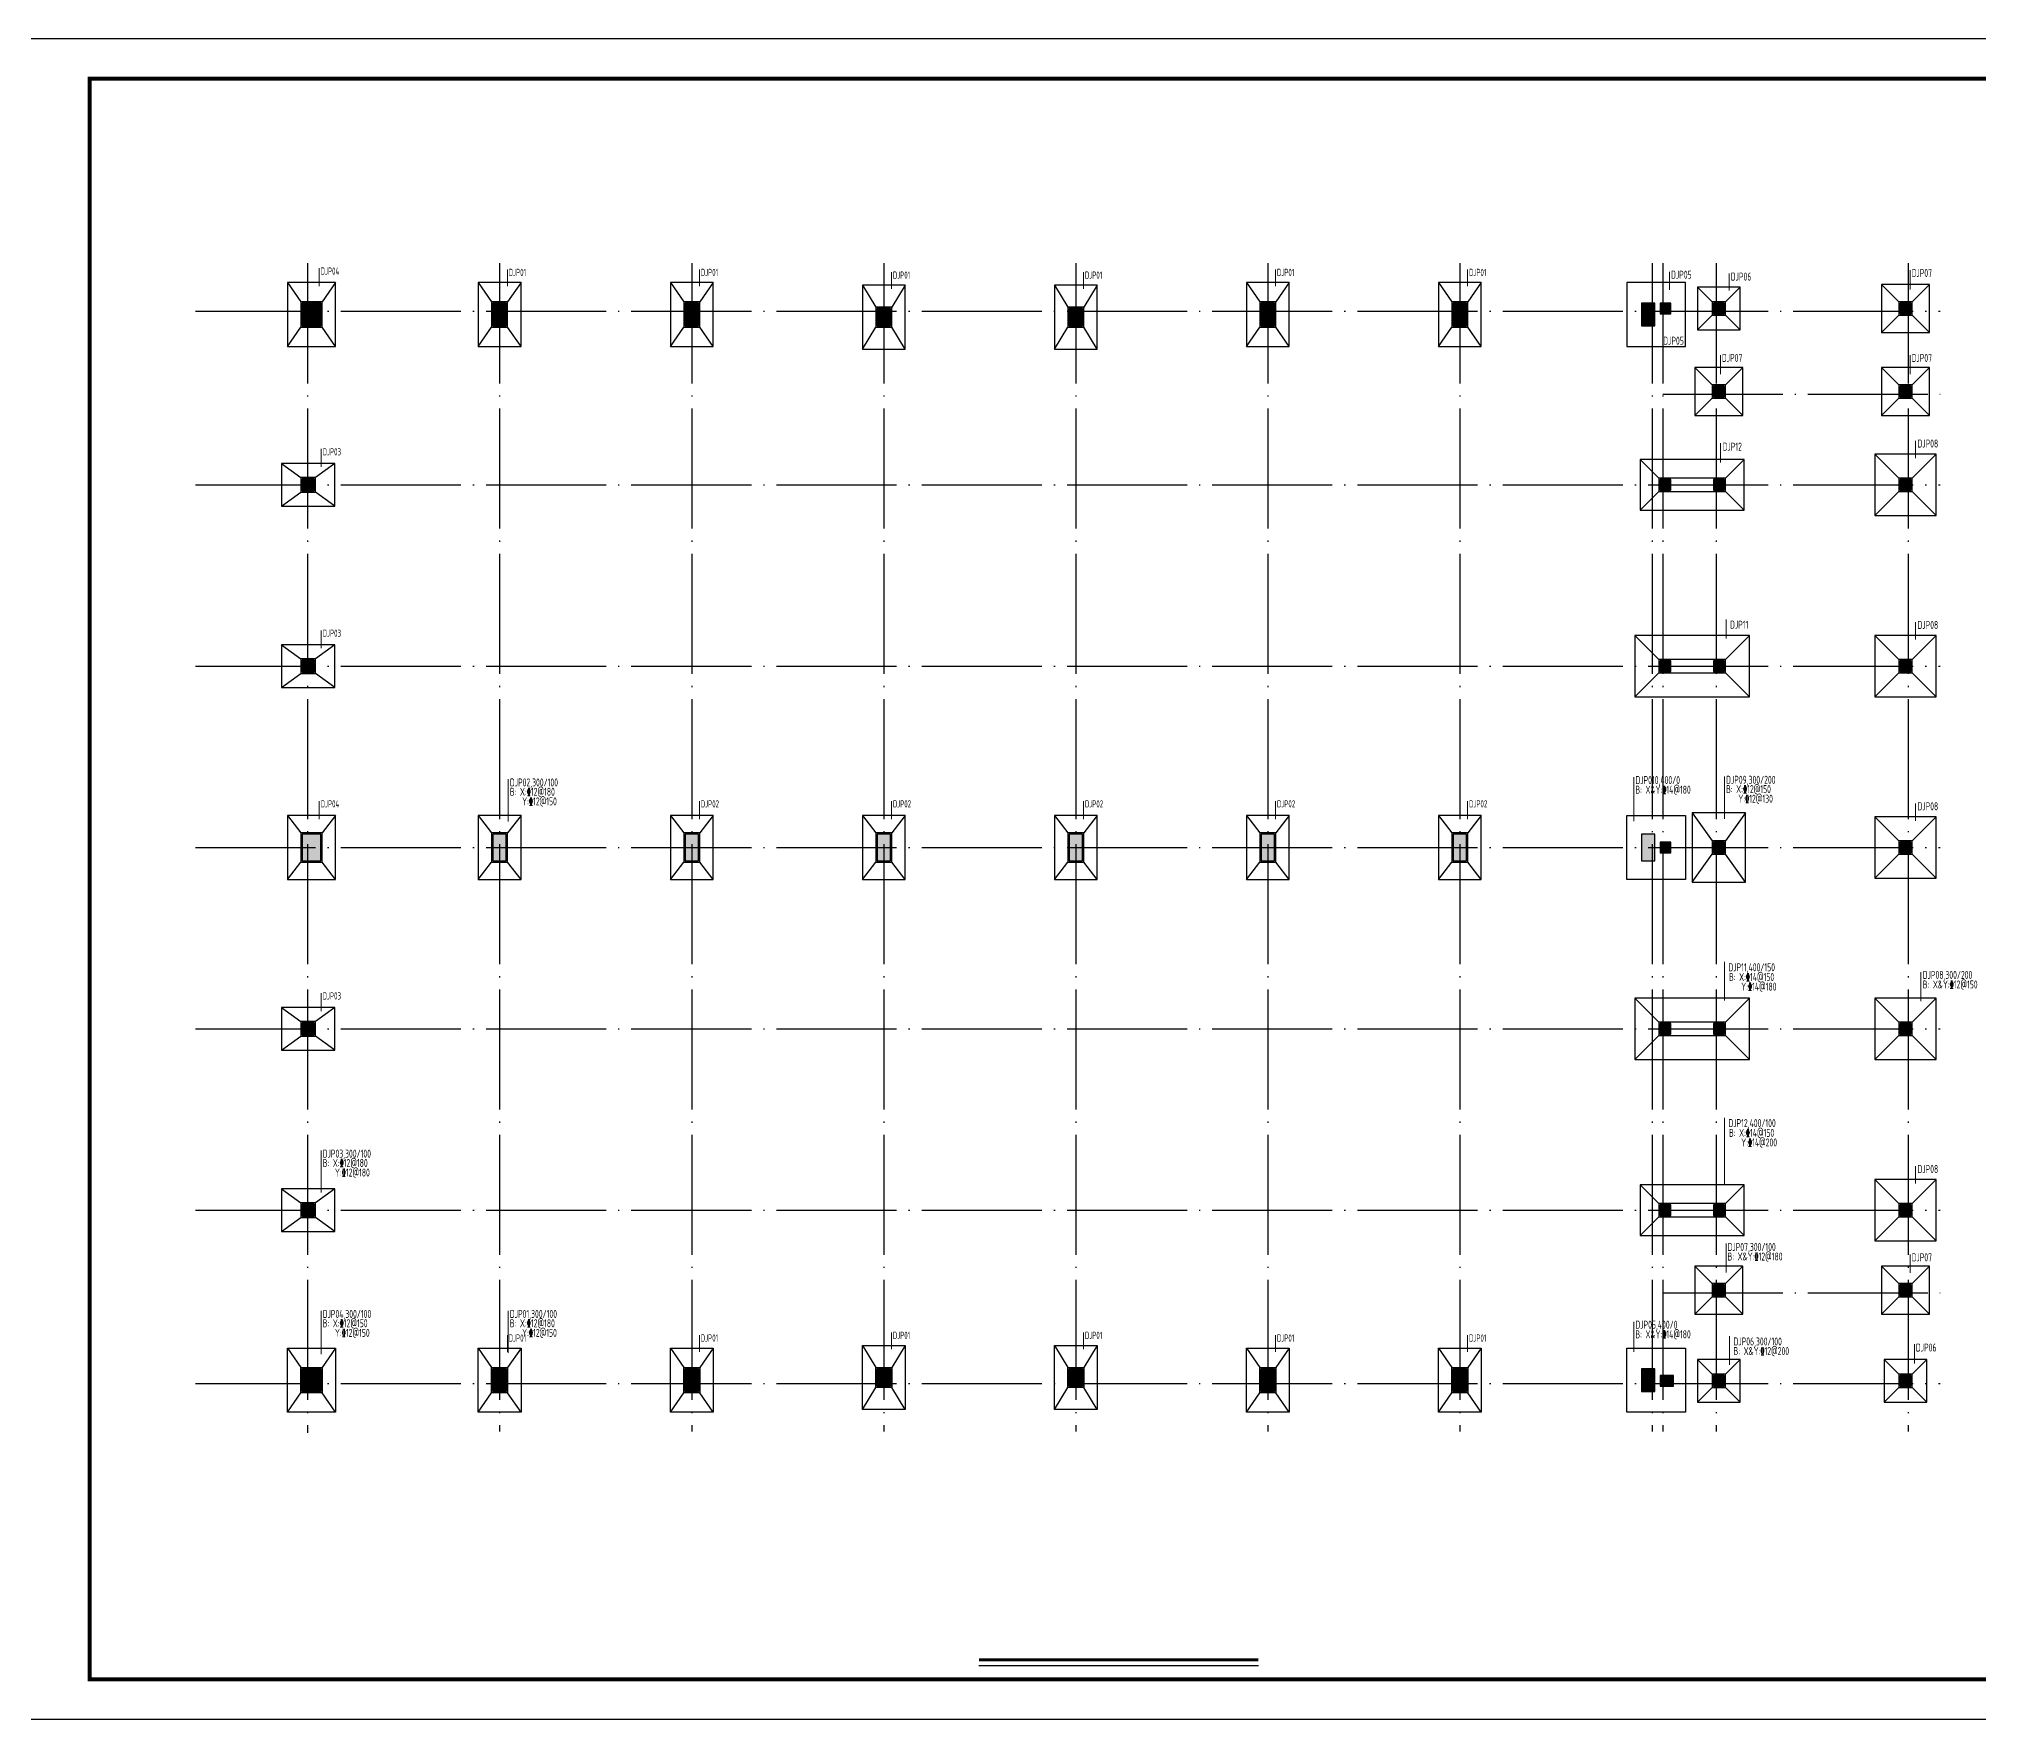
# Model space of a CAD drawing. Extents: x 2025205 to 2402328, y -557483 to 329036.
# Drawn here: x 2179515 to 2252220, y 57654 to 120654 of the extents above; entities that cross this region are included whole.
import ezdxf

# ---------------------------------------------------------------- set-up
doc = ezdxf.new("R2010")
doc.units = 0
doc.header["$LTSCALE"] = 1500
doc.header["$MEASUREMENT"] = 0
doc.linetypes.add('DOTE', pattern=[2.42, 2, -0.2, 0.02, -0.2])
for name, color, linetype in [('1505', 2, 'Continuous'), ('708', 2, 'Continuous'), ('709', 7, 'Continuous'), ('DIM_SYMB', 3, 'Continuous'), ('DOTE', 252, 'DOTE'), ('PUB_TITLE', 4, 'Continuous'), ('柱', 2, 'Continuous'), ('柱涂实', 54, 'Continuous')]:
    doc.layers.add(name, color=color, linetype=linetype)
doc.layers.add('1526', color=7, linetype='Continuous', lineweight=18)
doc.layers.add('查找字符', color=1, linetype='ByLayer', lineweight=18)
doc.styles.add('FromPkpm', font='Pkpmeng', dxfattribs={"width": 0.7, "bigfont": 'hztxt'})

# ---------------------------------------------------------------- blocks, each defined once
blk = doc.blocks.new('23131')
at = {"layer": '柱'}
for p, q in [((1903070, -69601), (1902620, -69601)), ((1902620, -69601), (1902620, -70051)), ((1903070, -69601), (1902620, -69601)), ((1902620, -69601), (1902620, -70051)), ((1903070, -70051), (1903070, -69601)), ((1903070, -70051), (1903070, -69601)), ((1902620, -70051), (1903070, -70051)), ((1902620, -70051), (1903070, -70051)), ((1903070, -76401), (1902620, -76401)), ((1902620, -76401), (1902620, -76851)), ((1903070, -76401), (1902620, -76401)), ((1902620, -76401), (1902620, -76851)), ((1902620, -76851), (1903070, -76851)), ((1902620, -76851), (1903070, -76851)), ((1903070, -76851), (1903070, -76401)), ((1903070, -76851), (1903070, -76401)), ((1903070, -90001), (1902620, -90001)), ((1902620, -90001), (1902620, -90451)), ((1903070, -90001), (1902620, -90001)), ((1902620, -90001), (1902620, -90451)), ((1903070, -90451), (1903070, -90001)), ((1903070, -90451), (1903070, -90001)), ((1902620, -90451), (1903070, -90451)), ((1902620, -90451), (1903070, -90451)), ((1903070, -96801), (1902620, -96801)), ((1902620, -96801), (1902620, -97251)), ((1903070, -96801), (1902620, -96801)), ((1902620, -96801), (1902620, -97251)), ((1902620, -97251), (1903070, -97251)), ((1902620, -97251), (1903070, -97251)), ((1903070, -97251), (1903070, -96801)), ((1903070, -97251), (1903070, -96801))]:
    blk.add_line(p, q, dxfattribs=at)
for points in [[(1903320, -63876), (1903320, -63026), (1902620, -63026), (1902620, -63876)], [(1910270, -63876), (1910270, -63026), (1909770, -63026), (1909770, -63876)], [(1917470, -63876), (1917470, -63026), (1916970, -63026), (1916970, -63876)], [(1924670, -63876), (1924670, -63226), (1924170, -63226), (1924170, -63876)], [(1931870, -63876), (1931870, -63226), (1931370, -63226), (1931370, -63876)], [(1939070, -63876), (1939070, -63026), (1938570, -63026), (1938570, -63876)], [(1946270, -63876), (1946270, -63026), (1945770, -63026), (1945770, -63876)], [(1953320, -63876), (1953320, -63026), (1952820, -63026), (1952820, -63876)], [(1903320, -83926), (1903320, -82926), (1902620, -82926), (1902620, -83926)], [(1910270, -83926), (1910270, -82926), (1909770, -82926), (1909770, -83926)], [(1917470, -83926), (1917470, -82926), (1916970, -82926), (1916970, -83926)], [(1924670, -83926), (1924670, -82926), (1924170, -82926), (1924170, -83926)], [(1931870, -83926), (1931870, -82926), (1931370, -82926), (1931370, -83926)], [(1939070, -83926), (1939070, -82926), (1938570, -82926), (1938570, -83926)], [(1946270, -83926), (1946270, -82926), (1945770, -82926), (1945770, -83926)], [(1953320, -83926), (1953320, -82926), (1952820, -82926), (1952820, -83926)], [(1903320, -103826), (1903320, -102976), (1902620, -102976), (1902620, -103826)], [(1910270, -103826), (1910270, -102976), (1909770, -102976), (1909770, -103826)], [(1917470, -103826), (1917470, -102976), (1916970, -102976), (1916970, -103826)], [(1924670, -103626), (1924670, -102976), (1924170, -102976), (1924170, -103626)], [(1931870, -103626), (1931870, -102976), (1931370, -102976), (1931370, -103626)], [(1939070, -103826), (1939070, -102976), (1938570, -102976), (1938570, -103826)], [(1946270, -103826), (1946270, -102976), (1945770, -102976), (1945770, -103826)], [(1953320, -103826), (1953320, -102976), (1952820, -102976), (1952820, -103826)]]:
    blk.add_lwpolyline(points, close=True, dxfattribs=at)
at = {"layer": '柱涂实'}
for points in [[(1903320, -63876), (1903320, -63026), (1902620, -63876), (1902620, -63026)], [(1910270, -63876), (1910270, -63026), (1909770, -63876), (1909770, -63026)], [(1917470, -63876), (1917470, -63026), (1916970, -63876), (1916970, -63026)], [(1924670, -63876), (1924670, -63226), (1924170, -63876), (1924170, -63226)], [(1931870, -63876), (1931870, -63226), (1931370, -63876), (1931370, -63226)], [(1939070, -63876), (1939070, -63026), (1938570, -63876), (1938570, -63026)], [(1946270, -63876), (1946270, -63026), (1945770, -63876), (1945770, -63026)], [(1953320, -63876), (1953320, -63026), (1952820, -63876), (1952820, -63026)], [(1903070, -70051), (1903070, -69601), (1902620, -70051), (1902620, -69601)], [(1903070, -76851), (1903070, -76401), (1902620, -76851), (1902620, -76401)], [(1903320, -83926), (1903320, -82926), (1902620, -83926), (1902620, -82926)], [(1910270, -83926), (1910270, -82926), (1909770, -83926), (1909770, -82926)], [(1917470, -83926), (1917470, -82926), (1916970, -83926), (1916970, -82926)], [(1924670, -83926), (1924670, -82926), (1924170, -83926), (1924170, -82926)], [(1931870, -83926), (1931870, -82926), (1931370, -83926), (1931370, -82926)], [(1939070, -83926), (1939070, -82926), (1938570, -83926), (1938570, -82926)], [(1946270, -83926), (1946270, -82926), (1945770, -83926), (1945770, -82926)], [(1953320, -83926), (1953320, -82926), (1952820, -83926), (1952820, -82926)], [(1903070, -90451), (1903070, -90001), (1902620, -90451), (1902620, -90001)], [(1903070, -97251), (1903070, -96801), (1902620, -97251), (1902620, -96801)], [(1903320, -103826), (1903320, -102976), (1902620, -103826), (1902620, -102976)], [(1910270, -103826), (1910270, -102976), (1909770, -103826), (1909770, -102976)], [(1917470, -103826), (1917470, -102976), (1916970, -103826), (1916970, -102976)], [(1924670, -103626), (1924670, -102976), (1924170, -103626), (1924170, -102976)], [(1931870, -103626), (1931870, -102976), (1931370, -103626), (1931370, -102976)], [(1939070, -103826), (1939070, -102976), (1938570, -103826), (1938570, -102976)], [(1946270, -103826), (1946270, -102976), (1945770, -103826), (1945770, -102976)], [(1953320, -103826), (1953320, -102976), (1952820, -103826), (1952820, -102976)]]:
    blk.add_solid(points, dxfattribs=at)

msp = doc.modelspace()

# ---------------------------------------------------------------- hatches: boundary and pattern name
at = {"layer": '709', "transparency": 33554687}
for points in [[(2240692.1, 110336), (2240692.1, 110736), (2240292.1, 110736), (2240292.1, 110336)], [(2242692.1, 110336), (2242692.1, 110736), (2242292.1, 110736), (2242292.1, 110336)], [(2249692.1, 110336), (2249692.1, 110736), (2249292.1, 110736), (2249292.1, 110336)], [(2242692.1, 107236), (2242692.1, 107636), (2242292.1, 107636), (2242292.1, 107236)], [(2249692.1, 107236), (2249692.1, 107636), (2249292.1, 107636), (2249292.1, 107236)], [(2240692.1, 103736), (2240692.1, 104136), (2240292.1, 104136), (2240292.1, 103736)], [(2242692.1, 103736), (2242692.1, 104136), (2242292.1, 104136), (2242292.1, 103736)], [(2249692.1, 103736), (2249692.1, 104136), (2249292.1, 104136), (2249292.1, 103736)], [(2240692.1, 96936), (2240692.1, 97336), (2240292.1, 97336), (2240292.1, 96936)], [(2242692.1, 96936), (2242692.1, 97336), (2242292.1, 97336), (2242292.1, 96936)], [(2249692.1, 96936), (2249692.1, 97336), (2249292.1, 97336), (2249292.1, 96936)], [(2240692.1, 90136), (2240692.1, 90536), (2240292.1, 90536), (2240292.1, 90136)], [(2242692.1, 90136), (2242692.1, 90536), (2242292.1, 90536), (2242292.1, 90136)], [(2249692.1, 90136), (2249692.1, 90536), (2249292.1, 90536), (2249292.1, 90136)], [(2240692.1, 83336), (2240692.1, 83736), (2240292.1, 83736), (2240292.1, 83336)], [(2242692.1, 83336), (2242692.1, 83736), (2242292.1, 83736), (2242292.1, 83336)], [(2249692.1, 83336), (2249692.1, 83736), (2249292.1, 83736), (2249292.1, 83336)], [(2240692.1, 76536), (2240692.1, 76936), (2240292.1, 76936), (2240292.1, 76536)], [(2242692.1, 76536), (2242692.1, 76936), (2242292.1, 76936), (2242292.1, 76536)], [(2249692.1, 76536), (2249692.1, 76936), (2249292.1, 76936), (2249292.1, 76536)], [(2242692.1, 73536), (2242692.1, 73936), (2242292.1, 73936), (2242292.1, 73536)], [(2249692.1, 73536), (2249692.1, 73936), (2249292.1, 73936), (2249292.1, 73536)], [(2240792.1, 70136), (2240792.1, 70536), (2240292.1, 70536), (2240292.1, 70136)], [(2242692.1, 70136), (2242692.1, 70536), (2242292.1, 70536), (2242292.1, 70136)], [(2249692.1, 70136), (2249692.1, 70536), (2249292.1, 70536), (2249292.1, 70136)]]:
    msp.add_hatch(color=256, dxfattribs=at).paths.add_polyline_path(points)

# ---------------------------------------------------------------- linework, layer by layer
at = {"layer": '1505', "ltscale": 1}
for points in [[(2188842.1, 111511), (2188842.1, 109111), (2190642.1, 109111), (2190642.1, 111511)], [(2195992.1, 111511), (2195992.1, 109111), (2197592.1, 109111), (2197592.1, 111511)], [(2203192.1, 111511), (2203192.1, 109111), (2204792.1, 109111), (2204792.1, 111511)], [(2210392.1, 111411), (2210392.1, 109011), (2211992.1, 109011), (2211992.1, 111411)], [(2217592.1, 111411), (2217592.1, 109011), (2219192.1, 109011), (2219192.1, 111411)], [(2224792.1, 111511), (2224792.1, 109111), (2226392.1, 109111), (2226392.1, 111511)], [(2231992.1, 111511), (2231992.1, 109111), (2233592.1, 109111), (2233592.1, 111511)], [(2239042.1, 111511), (2239042.1, 109111), (2241242.1, 109111), (2241242.1, 111511)], [(2241692.1, 109736), (2243292.1, 109736), (2243292.1, 111336), (2241692.1, 111336)], [(2248592.1, 109636), (2250392.1, 109636), (2250392.1, 111436), (2248592.1, 111436)], [(2189342.1, 110786), (2189342.1, 109836), (2190142.1, 109836), (2190142.1, 110786)], [(2196492.1, 110786), (2196492.1, 109836), (2197092.1, 109836), (2197092.1, 110786)], [(2203692.1, 110786), (2203692.1, 109836), (2204292.1, 109836), (2204292.1, 110786)], [(2210892.1, 110586), (2210892.1, 109836), (2211492.1, 109836), (2211492.1, 110586)], [(2218092.1, 110586), (2218092.1, 109836), (2218692.1, 109836), (2218692.1, 110586)], [(2225292.1, 110786), (2225292.1, 109836), (2225892.1, 109836), (2225892.1, 110786)], [(2232492.1, 110786), (2232492.1, 109836), (2233092.1, 109836), (2233092.1, 110786)], [(2242242.1, 110286), (2242742.1, 110286), (2242742.1, 110786), (2242242.1, 110786)], [(2249242.1, 110286), (2249742.1, 110286), (2249742.1, 110786), (2249242.1, 110786)], [(2241592.1, 106536), (2243392.1, 106536), (2243392.1, 108336), (2241592.1, 108336)], [(2248592.1, 106536), (2250392.1, 106536), (2250392.1, 108336), (2248592.1, 108336)], [(2242242.1, 107186), (2242742.1, 107186), (2242742.1, 107686), (2242242.1, 107686)], [(2249242.1, 107186), (2249742.1, 107186), (2249742.1, 107686), (2249242.1, 107686)], [(2188617.1, 103136), (2190617.1, 103136), (2190617.1, 104736), (2188617.1, 104736)], [(2239542.1, 102986), (2243442.1, 102986), (2243442.1, 104886), (2239542.1, 104886)], [(2248342.1, 102786), (2250642.1, 102786), (2250642.1, 105086), (2248342.1, 105086)], [(2189342.1, 103661), (2189892.1, 103661), (2189892.1, 104211), (2189342.1, 104211)], [(2240242.1, 103686), (2242742.1, 103686), (2242742.1, 104186), (2240242.1, 104186)], [(2249242.1, 103686), (2249742.1, 103686), (2249742.1, 104186), (2249242.1, 104186)], [(2239342.1, 95986), (2243642.1, 95986), (2243642.1, 98286), (2239342.1, 98286)], [(2248342.1, 95986), (2250642.1, 95986), (2250642.1, 98286), (2248342.1, 98286)], [(2188617.1, 96336), (2190617.1, 96336), (2190617.1, 97936), (2188617.1, 97936)], [(2189342.1, 96861), (2189892.1, 96861), (2189892.1, 97411), (2189342.1, 97411)], [(2240242.1, 96886), (2242742.1, 96886), (2242742.1, 97386), (2240242.1, 97386)], [(2249242.1, 96886), (2249742.1, 96886), (2249742.1, 97386), (2249242.1, 97386)], [(2241492.1, 89036), (2243492.1, 89036), (2243492.1, 91636), (2241492.1, 91636)], [(2188842.1, 91536), (2188842.1, 89136), (2190642.1, 89136), (2190642.1, 91536)], [(2189342.1, 90886), (2189342.1, 89786), (2190142.1, 89786), (2190142.1, 90886)], [(2195992.1, 91536), (2195992.1, 89136), (2197592.1, 89136), (2197592.1, 91536)], [(2196492.1, 90886), (2196492.1, 89786), (2197092.1, 89786), (2197092.1, 90886)], [(2203192.1, 91536), (2203192.1, 89136), (2204792.1, 89136), (2204792.1, 91536)], [(2203692.1, 90886), (2203692.1, 89786), (2204292.1, 89786), (2204292.1, 90886)], [(2210392.1, 91536), (2210392.1, 89136), (2211992.1, 89136), (2211992.1, 91536)], [(2210892.1, 90886), (2210892.1, 89786), (2211492.1, 89786), (2211492.1, 90886)], [(2217592.1, 91536), (2217592.1, 89136), (2219192.1, 89136), (2219192.1, 91536)], [(2218092.1, 90886), (2218092.1, 89786), (2218692.1, 89786), (2218692.1, 90886)], [(2224792.1, 91536), (2224792.1, 89136), (2226392.1, 89136), (2226392.1, 91536)], [(2225292.1, 90886), (2225292.1, 89786), (2225892.1, 89786), (2225892.1, 90886)], [(2231992.1, 91536), (2231992.1, 89136), (2233592.1, 89136), (2233592.1, 91536)], [(2232492.1, 90886), (2232492.1, 89786), (2233092.1, 89786), (2233092.1, 90886)], [(2239042.1, 89136), (2239042.1, 91536), (2241242.1, 91536), (2241242.1, 89136)], [(2248342.1, 89186), (2250642.1, 89186), (2250642.1, 91486), (2248342.1, 91486)], [(2242242.1, 90086), (2242742.1, 90086), (2242742.1, 90586), (2242242.1, 90586)], [(2249242.1, 90086), (2249742.1, 90086), (2249742.1, 90586), (2249242.1, 90586)], [(2239342.1, 82386), (2243642.1, 82386), (2243642.1, 84686), (2239342.1, 84686)], [(2248342.1, 82386), (2250642.1, 82386), (2250642.1, 84686), (2248342.1, 84686)], [(2188617.1, 82736), (2190617.1, 82736), (2190617.1, 84336), (2188617.1, 84336)], [(2189342.1, 83261), (2189892.1, 83261), (2189892.1, 83811), (2189342.1, 83811)], [(2240242.1, 83286), (2242742.1, 83286), (2242742.1, 83786), (2240242.1, 83786)], [(2249242.1, 83286), (2249742.1, 83286), (2249742.1, 83786), (2249242.1, 83786)], [(2248342.1, 75586), (2250642.1, 75586), (2250642.1, 77886), (2248342.1, 77886)], [(2188617.1, 75936), (2190617.1, 75936), (2190617.1, 77536), (2188617.1, 77536)], [(2239542.1, 75786), (2243442.1, 75786), (2243442.1, 77686), (2239542.1, 77686)], [(2189342.1, 76461), (2189892.1, 76461), (2189892.1, 77011), (2189342.1, 77011)], [(2240242.1, 76486), (2242742.1, 76486), (2242742.1, 76986), (2240242.1, 76986)], [(2249242.1, 76486), (2249742.1, 76486), (2249742.1, 76986), (2249242.1, 76986)], [(2241592.1, 72836), (2243392.1, 72836), (2243392.1, 74636), (2241592.1, 74636)], [(2248592.1, 72836), (2250392.1, 72836), (2250392.1, 74636), (2248592.1, 74636)], [(2242242.1, 73486), (2242742.1, 73486), (2242742.1, 73986), (2242242.1, 73986)], [(2249242.1, 73486), (2249742.1, 73486), (2249742.1, 73986), (2249242.1, 73986)], [(2188842.1, 69161), (2188842.1, 71561), (2190642.1, 71561), (2190642.1, 69161)], [(2195992.1, 69161), (2195992.1, 71561), (2197592.1, 71561), (2197592.1, 69161)], [(2203192.1, 69161), (2203192.1, 71561), (2204792.1, 71561), (2204792.1, 69161)], [(2210392.1, 69261), (2210392.1, 71661), (2211992.1, 71661), (2211992.1, 69261)], [(2217592.1, 69261), (2217592.1, 71661), (2219192.1, 71661), (2219192.1, 69261)], [(2224792.1, 69161), (2224792.1, 71561), (2226392.1, 71561), (2226392.1, 69161)], [(2231992.1, 69161), (2231992.1, 71561), (2233592.1, 71561), (2233592.1, 69161)], [(2239042.1, 69161), (2239042.1, 71561), (2241242.1, 71561), (2241242.1, 69161)], [(2189342.1, 69886), (2189342.1, 70836), (2190142.1, 70836), (2190142.1, 69886)], [(2196492.1, 69886), (2196492.1, 70836), (2197092.1, 70836), (2197092.1, 69886)], [(2203692.1, 69886), (2203692.1, 70836), (2204292.1, 70836), (2204292.1, 69886)], [(2210892.1, 70086), (2210892.1, 70836), (2211492.1, 70836), (2211492.1, 70086)], [(2218092.1, 70086), (2218092.1, 70836), (2218692.1, 70836), (2218692.1, 70086)], [(2225292.1, 69886), (2225292.1, 70836), (2225892.1, 70836), (2225892.1, 69886)], [(2232492.1, 69886), (2232492.1, 70836), (2233092.1, 70836), (2233092.1, 69886)], [(2241692.1, 69536), (2243292.1, 69536), (2243292.1, 71136), (2241692.1, 71136)], [(2242242.1, 70086), (2242742.1, 70086), (2242742.1, 70586), (2242242.1, 70586)], [(2248692.1, 69536), (2250292.1, 69536), (2250292.1, 71136), (2248692.1, 71136)], [(2249242.1, 70086), (2249742.1, 70086), (2249742.1, 70586), (2249242.1, 70586)]]:
    msp.add_lwpolyline(points, close=True, dxfattribs=at)
for points in [[(2188842.1, 111511), (2189342.1, 110786)], [(2190642.1, 111511), (2190142.1, 110786)], [(2195992.1, 111511), (2196492.1, 110786)], [(2197592.1, 111511), (2197092.1, 110786)], [(2203192.1, 111511), (2203692.1, 110786)], [(2204792.1, 111511), (2204292.1, 110786)], [(2210392.1, 111411), (2210892.1, 110586)], [(2211992.1, 111411), (2211492.1, 110586)], [(2217592.1, 111411), (2218092.1, 110586)], [(2219192.1, 111411), (2218692.1, 110586)], [(2224792.1, 111511), (2225292.1, 110786)], [(2226392.1, 111511), (2225892.1, 110786)], [(2231992.1, 111511), (2232492.1, 110786)], [(2233592.1, 111511), (2233092.1, 110786)], [(2241692.1, 111336), (2242242.1, 110786)], [(2243292.1, 111336), (2242742.1, 110786)], [(2248592.1, 111436), (2249242.1, 110786)], [(2250392.1, 111436), (2249742.1, 110786)], [(2188842.1, 109111), (2189342.1, 109836)], [(2190642.1, 109111), (2190142.1, 109836)], [(2195992.1, 109111), (2196492.1, 109836)], [(2197592.1, 109111), (2197092.1, 109836)], [(2203192.1, 109111), (2203692.1, 109836)], [(2204792.1, 109111), (2204292.1, 109836)], [(2210392.1, 109011), (2210892.1, 109836)], [(2211992.1, 109011), (2211492.1, 109836)], [(2217592.1, 109011), (2218092.1, 109836)], [(2219192.1, 109011), (2218692.1, 109836)], [(2224792.1, 109111), (2225292.1, 109836)], [(2226392.1, 109111), (2225892.1, 109836)], [(2231992.1, 109111), (2232492.1, 109836)], [(2233592.1, 109111), (2233092.1, 109836)], [(2241692.1, 109736), (2242242.1, 110286)], [(2243292.1, 109736), (2242742.1, 110286)], [(2248592.1, 109636), (2249242.1, 110286)], [(2250392.1, 109636), (2249742.1, 110286)], [(2241592.1, 108336), (2242242.1, 107686)], [(2243392.1, 108336), (2242742.1, 107686)], [(2248592.1, 108336), (2249242.1, 107686)], [(2250392.1, 108336), (2249742.1, 107686)], [(2241592.1, 106536), (2242242.1, 107186)], [(2243392.1, 106536), (2242742.1, 107186)], [(2248592.1, 106536), (2249242.1, 107186)], [(2250392.1, 106536), (2249742.1, 107186)], [(2188617.1, 104736), (2189342.1, 104211)], [(2190617.1, 104736), (2189892.1, 104211)], [(2239542.1, 104886), (2240242.1, 104186)], [(2243442.1, 104886), (2242742.1, 104186)], [(2248342.1, 105086), (2249242.1, 104186)], [(2250642.1, 105086), (2249742.1, 104186)], [(2188617.1, 103136), (2189342.1, 103661)], [(2190617.1, 103136), (2189892.1, 103661)], [(2239542.1, 102986), (2240242.1, 103686)], [(2243442.1, 102986), (2242742.1, 103686)], [(2248342.1, 102786), (2249242.1, 103686)], [(2250642.1, 102786), (2249742.1, 103686)], [(2239342.1, 98286), (2240242.1, 97386)], [(2243642.1, 98286), (2242742.1, 97386)], [(2248342.1, 98286), (2249242.1, 97386)], [(2250642.1, 98286), (2249742.1, 97386)], [(2188617.1, 97936), (2189342.1, 97411)], [(2190617.1, 97936), (2189892.1, 97411)], [(2188617.1, 96336), (2189342.1, 96861)], [(2190617.1, 96336), (2189892.1, 96861)], [(2239342.1, 95986), (2240242.1, 96886)], [(2243642.1, 95986), (2242742.1, 96886)], [(2248342.1, 95986), (2249242.1, 96886)], [(2250642.1, 95986), (2249742.1, 96886)], [(2241492.1, 91636), (2242242.1, 90586)], [(2243492.1, 91636), (2242742.1, 90586)], [(2188842.1, 91536), (2189342.1, 90886)], [(2190642.1, 91536), (2190142.1, 90886)], [(2195992.1, 91536), (2196492.1, 90886)], [(2197592.1, 91536), (2197092.1, 90886)], [(2203192.1, 91536), (2203692.1, 90886)], [(2204792.1, 91536), (2204292.1, 90886)], [(2210392.1, 91536), (2210892.1, 90886)], [(2211992.1, 91536), (2211492.1, 90886)], [(2217592.1, 91536), (2218092.1, 90886)], [(2219192.1, 91536), (2218692.1, 90886)], [(2224792.1, 91536), (2225292.1, 90886)], [(2226392.1, 91536), (2225892.1, 90886)], [(2231992.1, 91536), (2232492.1, 90886)], [(2233592.1, 91536), (2233092.1, 90886)], [(2248342.1, 91486), (2249242.1, 90586)], [(2250642.1, 91486), (2249742.1, 90586)], [(2188842.1, 89136), (2189342.1, 89786)], [(2190642.1, 89136), (2190142.1, 89786)], [(2195992.1, 89136), (2196492.1, 89786)], [(2197592.1, 89136), (2197092.1, 89786)], [(2203192.1, 89136), (2203692.1, 89786)], [(2204792.1, 89136), (2204292.1, 89786)], [(2210392.1, 89136), (2210892.1, 89786)], [(2211992.1, 89136), (2211492.1, 89786)], [(2217592.1, 89136), (2218092.1, 89786)], [(2219192.1, 89136), (2218692.1, 89786)], [(2224792.1, 89136), (2225292.1, 89786)], [(2226392.1, 89136), (2225892.1, 89786)], [(2231992.1, 89136), (2232492.1, 89786)], [(2233592.1, 89136), (2233092.1, 89786)], [(2241492.1, 89036), (2242242.1, 90086)], [(2243492.1, 89036), (2242742.1, 90086)], [(2248342.1, 89186), (2249242.1, 90086)], [(2250642.1, 89186), (2249742.1, 90086)], [(2239342.1, 84686), (2240242.1, 83786)], [(2243642.1, 84686), (2242742.1, 83786)], [(2248342.1, 84686), (2249242.1, 83786)], [(2250642.1, 84686), (2249742.1, 83786)], [(2188617.1, 84336), (2189342.1, 83811)], [(2190617.1, 84336), (2189892.1, 83811)], [(2188617.1, 82736), (2189342.1, 83261)], [(2190617.1, 82736), (2189892.1, 83261)], [(2239342.1, 82386), (2240242.1, 83286)], [(2243642.1, 82386), (2242742.1, 83286)], [(2248342.1, 82386), (2249242.1, 83286)], [(2250642.1, 82386), (2249742.1, 83286)], [(2248342.1, 77886), (2249242.1, 76986)], [(2250642.1, 77886), (2249742.1, 76986)], [(2188617.1, 77536), (2189342.1, 77011)], [(2190617.1, 77536), (2189892.1, 77011)], [(2239542.1, 77686), (2240242.1, 76986)], [(2243442.1, 77686), (2242742.1, 76986)], [(2188617.1, 75936), (2189342.1, 76461)], [(2190617.1, 75936), (2189892.1, 76461)], [(2239542.1, 75786), (2240242.1, 76486)], [(2243442.1, 75786), (2242742.1, 76486)], [(2248342.1, 75586), (2249242.1, 76486)], [(2250642.1, 75586), (2249742.1, 76486)], [(2241592.1, 74636), (2242242.1, 73986)], [(2243392.1, 74636), (2242742.1, 73986)], [(2248592.1, 74636), (2249242.1, 73986)], [(2250392.1, 74636), (2249742.1, 73986)], [(2241592.1, 72836), (2242242.1, 73486)], [(2243392.1, 72836), (2242742.1, 73486)], [(2248592.1, 72836), (2249242.1, 73486)], [(2250392.1, 72836), (2249742.1, 73486)], [(2188842.1, 71561), (2189342.1, 70836)], [(2190642.1, 71561), (2190142.1, 70836)], [(2195992.1, 71561), (2196492.1, 70836)], [(2197592.1, 71561), (2197092.1, 70836)], [(2203192.1, 71561), (2203692.1, 70836)], [(2204792.1, 71561), (2204292.1, 70836)], [(2210392.1, 71661), (2210892.1, 70836)], [(2211992.1, 71661), (2211492.1, 70836)], [(2217592.1, 71661), (2218092.1, 70836)], [(2219192.1, 71661), (2218692.1, 70836)], [(2224792.1, 71561), (2225292.1, 70836)], [(2226392.1, 71561), (2225892.1, 70836)], [(2231992.1, 71561), (2232492.1, 70836)], [(2233592.1, 71561), (2233092.1, 70836)], [(2241692.1, 71136), (2242242.1, 70586)], [(2243292.1, 71136), (2242742.1, 70586)], [(2248692.1, 71136), (2249242.1, 70586)], [(2250292.1, 71136), (2249742.1, 70586)], [(2188842.1, 69161), (2189342.1, 69886)], [(2190642.1, 69161), (2190142.1, 69886)], [(2195992.1, 69161), (2196492.1, 69886)], [(2197592.1, 69161), (2197092.1, 69886)], [(2203192.1, 69161), (2203692.1, 69886)], [(2204792.1, 69161), (2204292.1, 69886)], [(2210392.1, 69261), (2210892.1, 70086)], [(2211992.1, 69261), (2211492.1, 70086)], [(2217592.1, 69261), (2218092.1, 70086)], [(2219192.1, 69261), (2218692.1, 70086)], [(2224792.1, 69161), (2225292.1, 69886)], [(2226392.1, 69161), (2225892.1, 69886)], [(2231992.1, 69161), (2232492.1, 69886)], [(2233592.1, 69161), (2233092.1, 69886)], [(2241692.1, 69536), (2242242.1, 70086)], [(2243292.1, 69536), (2242742.1, 70086)], [(2248692.1, 69536), (2249242.1, 70086)], [(2250292.1, 69536), (2249742.1, 70086)]]:
    msp.add_lwpolyline(points, dxfattribs=at)
at = {"layer": '1526', "lineweight": 18, "ltscale": 1}
for p, q in [((2190030.6, 111377.9), (2190030.6, 112050.2)), ((2197080.6, 111377.9), (2197080.6, 112000.2)), ((2204280.6, 111377.9), (2204280.6, 112000.2)), ((2225880.6, 111377.9), (2225880.6, 112000.2)), ((2233080.6, 111377.9), (2233080.6, 112000.2)), ((2249666.3, 111259), (2249666.3, 111979)), ((2211480.6, 111277.9), (2211480.6, 111900.2)), ((2218680.6, 111277.9), (2218680.6, 111900.2)), ((2240653.3, 111238.5), (2240653.3, 111921)), ((2242889.1, 111211.3), (2242889.1, 111850.1)), ((2242555.3, 108075), (2242555.3, 108795)), ((2249666.3, 108075), (2249666.3, 108795)), ((2242562.5, 104772.3), (2242562.5, 105492.3)), ((2249870.6, 104936.5), (2249870.6, 105585.7)), ((2190105.6, 104602.9), (2190105.6, 105275.2)), ((2242766.8, 98167.1), (2242766.8, 98887.1)), ((2190105.6, 97802.9), (2190105.6, 98475.2)), ((2249870.6, 98136.5), (2249870.6, 98785.7)), ((2197113.9, 91312.7), (2197113.9, 92890.6)), ((2239316.4, 91326.1), (2239316.4, 92973.5)), ((2242706.8, 91412.7), (2242706.8, 92990.6)), ((2190030.6, 91402.9), (2190030.6, 92075.2)), ((2204280.6, 91402.9), (2204280.6, 92075.2)), ((2211480.6, 91402.9), (2211480.6, 92075.2)), ((2218680.6, 91402.9), (2218680.6, 92075.2)), ((2225880.6, 91402.9), (2225880.6, 92075.2)), ((2233080.6, 91402.9), (2233080.6, 92075.2)), ((2249870.6, 91336.5), (2249870.6, 91985.7)), ((2242704.8, 84603.9), (2242704.8, 86043.9)), ((2250070, 84579.4), (2250070, 85659.4)), ((2190105.6, 84202.9), (2190105.6, 84875.2)), ((2242704.8, 77686), (2242704.8, 80201.4)), ((2190097.7, 77396.9), (2190097.7, 78974.7)), ((2249870.6, 77736.5), (2249870.6, 78385.7)), ((2242768.3, 74405.1), (2242768.3, 75485.1)), ((2249675.3, 74393.6), (2249675.3, 75079.2)), ((2190097.7, 71337.7), (2190097.7, 72965.6)), ((2197113.9, 71387.7), (2197113.9, 72965.6)), ((2197080.6, 71427.9), (2197080.6, 72050.2)), ((2204280.6, 71427.9), (2204280.6, 72050.2)), ((2211480.6, 71527.9), (2211480.6, 72150.2)), ((2218680.6, 71527.9), (2218680.6, 72150.2)), ((2225880.6, 71427.9), (2225880.6, 72050.2)), ((2233080.6, 71427.9), (2233080.6, 72050.2)), ((2239316.4, 71425.8), (2239316.4, 72555.8)), ((2242897.5, 70935.4), (2242897.5, 72015.4)), ((2249829.3, 70994.7), (2249829.3, 71714.7))]:
    msp.add_line(p, q, dxfattribs=at)
at = {"layer": '708', "ltscale": 1}
for points in [[(2240692.1, 110336), (2240692.1, 110736), (2240292.1, 110736), (2240292.1, 110336)], [(2242692.1, 110336), (2242692.1, 110736), (2242292.1, 110736), (2242292.1, 110336)], [(2249692.1, 110336), (2249692.1, 110736), (2249292.1, 110736), (2249292.1, 110336)], [(2242692.1, 107236), (2242692.1, 107636), (2242292.1, 107636), (2242292.1, 107236)], [(2249692.1, 107236), (2249692.1, 107636), (2249292.1, 107636), (2249292.1, 107236)], [(2240692.1, 103736), (2240692.1, 104136), (2240292.1, 104136), (2240292.1, 103736)], [(2242692.1, 103736), (2242692.1, 104136), (2242292.1, 104136), (2242292.1, 103736)], [(2249692.1, 103736), (2249692.1, 104136), (2249292.1, 104136), (2249292.1, 103736)], [(2240692.1, 96936), (2240692.1, 97336), (2240292.1, 97336), (2240292.1, 96936)], [(2242692.1, 96936), (2242692.1, 97336), (2242292.1, 97336), (2242292.1, 96936)], [(2249692.1, 96936), (2249692.1, 97336), (2249292.1, 97336), (2249292.1, 96936)], [(2240692.1, 90136), (2240692.1, 90536), (2240292.1, 90536), (2240292.1, 90136)], [(2242692.1, 90136), (2242692.1, 90536), (2242292.1, 90536), (2242292.1, 90136)], [(2249692.1, 90136), (2249692.1, 90536), (2249292.1, 90536), (2249292.1, 90136)], [(2240692.1, 83336), (2240692.1, 83736), (2240292.1, 83736), (2240292.1, 83336)], [(2242692.1, 83336), (2242692.1, 83736), (2242292.1, 83736), (2242292.1, 83336)], [(2249692.1, 83336), (2249692.1, 83736), (2249292.1, 83736), (2249292.1, 83336)], [(2240692.1, 76536), (2240692.1, 76936), (2240292.1, 76936), (2240292.1, 76536)], [(2242692.1, 76536), (2242692.1, 76936), (2242292.1, 76936), (2242292.1, 76536)], [(2249692.1, 76536), (2249692.1, 76936), (2249292.1, 76936), (2249292.1, 76536)], [(2242692.1, 73536), (2242692.1, 73936), (2242292.1, 73936), (2242292.1, 73536)], [(2249692.1, 73536), (2249692.1, 73936), (2249292.1, 73936), (2249292.1, 73536)], [(2240792.1, 70136), (2240792.1, 70536), (2240292.1, 70536), (2240292.1, 70136)], [(2242692.1, 70136), (2242692.1, 70536), (2242292.1, 70536), (2242292.1, 70136)], [(2249692.1, 70136), (2249692.1, 70536), (2249292.1, 70536), (2249292.1, 70136)]]:
    msp.add_lwpolyline(points, close=True, dxfattribs=at)
at = {"layer": '709', "linetype": 'Continuous'}
for points in [[(2240692.1, 110336), (2240692.1, 110736), (2240292.1, 110736), (2240292.1, 110336)], [(2242692.1, 110336), (2242692.1, 110736), (2242292.1, 110736), (2242292.1, 110336)], [(2249692.1, 110336), (2249692.1, 110736), (2249292.1, 110736), (2249292.1, 110336)], [(2242692.1, 107236), (2242692.1, 107636), (2242292.1, 107636), (2242292.1, 107236)], [(2249692.1, 107236), (2249692.1, 107636), (2249292.1, 107636), (2249292.1, 107236)], [(2240692.1, 103736), (2240692.1, 104136), (2240292.1, 104136), (2240292.1, 103736)], [(2242692.1, 103736), (2242692.1, 104136), (2242292.1, 104136), (2242292.1, 103736)], [(2249692.1, 103736), (2249692.1, 104136), (2249292.1, 104136), (2249292.1, 103736)], [(2240692.1, 96936), (2240692.1, 97336), (2240292.1, 97336), (2240292.1, 96936)], [(2242692.1, 96936), (2242692.1, 97336), (2242292.1, 97336), (2242292.1, 96936)], [(2249692.1, 96936), (2249692.1, 97336), (2249292.1, 97336), (2249292.1, 96936)], [(2240692.1, 90136), (2240692.1, 90536), (2240292.1, 90536), (2240292.1, 90136)], [(2242692.1, 90136), (2242692.1, 90536), (2242292.1, 90536), (2242292.1, 90136)], [(2249692.1, 90136), (2249692.1, 90536), (2249292.1, 90536), (2249292.1, 90136)], [(2240692.1, 83336), (2240692.1, 83736), (2240292.1, 83736), (2240292.1, 83336)], [(2242692.1, 83336), (2242692.1, 83736), (2242292.1, 83736), (2242292.1, 83336)], [(2249692.1, 83336), (2249692.1, 83736), (2249292.1, 83736), (2249292.1, 83336)], [(2240692.1, 76536), (2240692.1, 76936), (2240292.1, 76936), (2240292.1, 76536)], [(2242692.1, 76536), (2242692.1, 76936), (2242292.1, 76936), (2242292.1, 76536)], [(2249692.1, 76536), (2249692.1, 76936), (2249292.1, 76936), (2249292.1, 76536)], [(2242692.1, 73536), (2242692.1, 73936), (2242292.1, 73936), (2242292.1, 73536)], [(2249692.1, 73536), (2249692.1, 73936), (2249292.1, 73936), (2249292.1, 73536)], [(2240792.1, 70136), (2240792.1, 70536), (2240292.1, 70536), (2240292.1, 70136)], [(2242692.1, 70136), (2242692.1, 70536), (2242292.1, 70536), (2242292.1, 70136)], [(2249692.1, 70136), (2249692.1, 70536), (2249292.1, 70536), (2249292.1, 70136)]]:
    msp.add_lwpolyline(points, close=True, dxfattribs=at)
at = {"layer": 'DIM_SYMB', "const_width": 105}
msp.add_lwpolyline([(2214758.2, 59878.4), (2225236.9, 59878.4)], dxfattribs=at)
at = {"layer": 'DIM_SYMB'}
msp.add_lwpolyline([(2214758.2, 59668.4), (2225236.9, 59668.4)], dxfattribs=at)
at = {"layer": 'DOTE', "ltscale": 1.5}
for p, q in [((2189592.1, 112236), (2189592.1, 68386)), ((2196792.1, 112236), (2196792.1, 68436)), ((2203992.1, 112236), (2203992.1, 68436)), ((2211192.1, 112236), (2211192.1, 68436)), ((2218392.1, 112236), (2218392.1, 68436)), ((2225592.1, 112236), (2225592.1, 68436)), ((2232792.1, 112236), (2232792.1, 68436)), ((2239992.1, 112236), (2239992.1, 68436)), ((2240392.1, 112236), (2240392.1, 68436)), ((2242392.1, 112236), (2242392.1, 68436)), ((2249592.1, 112236), (2249592.1, 68436)), ((2185392.1, 110436), (2250799.1, 110436)), ((2240392.1, 107336), (2250799.1, 107336)), ((2185392.1, 103936), (2250799.1, 103936)), ((2185392.1, 97136), (2250799.1, 97136)), ((2185392.1, 90336), (2250799.1, 90336)), ((2185392.1, 83536), (2250799.1, 83536)), ((2185392.1, 76736), (2250799.1, 76736)), ((2240392.1, 73636), (2250799.1, 73636)), ((2185392.1, 70236), (2250799.1, 70236))]:
    msp.add_line(p, q, dxfattribs=at)
at = {"layer": 'PUB_TITLE', "linetype": 'ByBlock'}
msp.add_lwpolyline([(2177677.3, 57653.5), (2289127.3, 57653.5), (2289127.3, 120653.5), (2177677.3, 120653.5)], close=True, dxfattribs=at)
at = {"layer": 'PUB_TITLE', "linetype": 'ByBlock', "const_width": 150}
msp.add_lwpolyline([(2181427.3, 59153.5), (2287627.3, 59153.5), (2287627.3, 119153.5), (2181427.3, 119153.5)], close=True, dxfattribs=at)
at = {"layer": '柱'}
for p, q in [((2189842.1, 104161), (2189392.1, 104161)), ((2189392.1, 104161), (2189392.1, 103711)), ((2189842.1, 104161), (2189392.1, 104161)), ((2189392.1, 104161), (2189392.1, 103711)), ((2189842.1, 103711), (2189842.1, 104161)), ((2189842.1, 103711), (2189842.1, 104161)), ((2189392.1, 103711), (2189842.1, 103711)), ((2189392.1, 103711), (2189842.1, 103711)), ((2189842.1, 97361), (2189392.1, 97361)), ((2189392.1, 97361), (2189392.1, 96911)), ((2189842.1, 97361), (2189392.1, 97361)), ((2189392.1, 97361), (2189392.1, 96911)), ((2189392.1, 96911), (2189842.1, 96911)), ((2189392.1, 96911), (2189842.1, 96911)), ((2189842.1, 96911), (2189842.1, 97361)), ((2189842.1, 96911), (2189842.1, 97361)), ((2189842.1, 83761), (2189392.1, 83761)), ((2189392.1, 83761), (2189392.1, 83311)), ((2189842.1, 83761), (2189392.1, 83761)), ((2189392.1, 83761), (2189392.1, 83311)), ((2189842.1, 83311), (2189842.1, 83761)), ((2189842.1, 83311), (2189842.1, 83761)), ((2189392.1, 83311), (2189842.1, 83311)), ((2189392.1, 83311), (2189842.1, 83311)), ((2189842.1, 76961), (2189392.1, 76961)), ((2189392.1, 76961), (2189392.1, 76511)), ((2189842.1, 76961), (2189392.1, 76961)), ((2189392.1, 76961), (2189392.1, 76511)), ((2189392.1, 76511), (2189842.1, 76511)), ((2189392.1, 76511), (2189842.1, 76511)), ((2189842.1, 76511), (2189842.1, 76961)), ((2189842.1, 76511), (2189842.1, 76961))]:
    msp.add_line(p, q, dxfattribs=at)
for points in [[(2190092.1, 109886), (2190092.1, 110736), (2189392.1, 110736), (2189392.1, 109886)], [(2197042.1, 109886), (2197042.1, 110736), (2196542.1, 110736), (2196542.1, 109886)], [(2204242.1, 109886), (2204242.1, 110736), (2203742.1, 110736), (2203742.1, 109886)], [(2211442.1, 109886), (2211442.1, 110536), (2210942.1, 110536), (2210942.1, 109886)], [(2218642.1, 109886), (2218642.1, 110536), (2218142.1, 110536), (2218142.1, 109886)], [(2225842.1, 109886), (2225842.1, 110736), (2225342.1, 110736), (2225342.1, 109886)], [(2233042.1, 109886), (2233042.1, 110736), (2232542.1, 110736), (2232542.1, 109886)], [(2240092.1, 109886), (2240092.1, 110636), (2239592.1, 110636), (2239592.1, 109886)], [(2190092.1, 89836), (2190092.1, 90836), (2189392.1, 90836), (2189392.1, 89836)], [(2197042.1, 89836), (2197042.1, 90836), (2196542.1, 90836), (2196542.1, 89836)], [(2204242.1, 89836), (2204242.1, 90836), (2203742.1, 90836), (2203742.1, 89836)], [(2211442.1, 89836), (2211442.1, 90836), (2210942.1, 90836), (2210942.1, 89836)], [(2218642.1, 89836), (2218642.1, 90836), (2218142.1, 90836), (2218142.1, 89836)], [(2225842.1, 89836), (2225842.1, 90836), (2225342.1, 90836), (2225342.1, 89836)], [(2233042.1, 89836), (2233042.1, 90836), (2232542.1, 90836), (2232542.1, 89836)], [(2240092.1, 89836), (2240092.1, 90836), (2239592.1, 90836), (2239592.1, 89836)], [(2190092.1, 70786), (2190092.1, 69936), (2189392.1, 69936), (2189392.1, 70786)], [(2197042.1, 70786), (2197042.1, 69936), (2196542.1, 69936), (2196542.1, 70786)], [(2204242.1, 70786), (2204242.1, 69936), (2203742.1, 69936), (2203742.1, 70786)], [(2211442.1, 70786), (2211442.1, 70136), (2210942.1, 70136), (2210942.1, 70786)], [(2218642.1, 70786), (2218642.1, 70136), (2218142.1, 70136), (2218142.1, 70786)], [(2225842.1, 70786), (2225842.1, 69936), (2225342.1, 69936), (2225342.1, 70786)], [(2233042.1, 70786), (2233042.1, 69936), (2232542.1, 69936), (2232542.1, 70786)], [(2240092.1, 70036), (2240092.1, 70786), (2239592.1, 70786), (2239592.1, 70036)]]:
    msp.add_lwpolyline(points, close=True, dxfattribs=at)

# ---------------------------------------------------------------- block references
at = {"layer": '查找字符'}
msp.add_blockref('23131', (286772.2, 173762.1), dxfattribs=at)

# ---------------------------------------------------------------- texts
at = {"layer": '1526', "lineweight": 25, "style": 'FromPkpm', "width": 0.6}
for s, height, p in [('DJP04', 270, (2190080.8, 111809.5)), ('DJP01', 270, (2197130.8, 111759.5)), ('DJP01', 270, (2204330.8, 111759.5)), ('DJP01', 270, (2225930.8, 111759.5)), ('DJP01', 270, (2233130.8, 111759.5)), ('DJP07', 300, (2249722.9, 111724.8)), ('DJP01', 270, (2211530.8, 111659.5)), ('DJP01', 270, (2218730.8, 111659.5)), ('DJP05', 300, (2240705.3, 111658.6)), ('DJP06', 300, (2242944.9, 111588.3)), ('DJP05', 300, (2240412.7, 109184.3)), ('DJP07', 300, (2242612, 108540.8)), ('DJP07', 300, (2249722.9, 108540.8)), ('DJP12', 300, (2242638, 105211.4)), ('DJP08', 300, (2249942.5, 105329.3)), ('DJP03', 270, (2190155.8, 105034.5)), ('DJP03', 270, (2190155.8, 98234.5)), ('DJP11', 300, (2242916.8, 98537.1)), ('DJP08', 300, (2249942.5, 98529.3)), ('DJP02,300/100', 300, (2197175.6, 92623)), ('B: X:%%13212@180', 300, (2197175.6, 92273.6)), ('DJP010,400/0', 300, (2239368.4, 92711.1)), ('B: X&Y:%%13214@180', 300, (2239368.4, 92351.1)), ('DJP09,300/200', 300, (2242768.5, 92723)), ('B: X:%%13212@150', 300, (2242768.5, 92373.6)), ('   Y:%%13212@130', 300, (2242829.1, 92013.6)), ('DJP04', 270, (2190080.8, 91834.5)), ('   Y:%%13212@150', 300, (2197236.2, 91913.6)), ('DJP02', 270, (2204330.8, 91834.5)), ('DJP02', 270, (2211530.8, 91834.5)), ('DJP02', 270, (2218730.8, 91834.5)), ('DJP02', 270, (2225930.8, 91834.5)), ('DJP02', 270, (2233130.8, 91834.5)), ('DJP08', 300, (2249942.5, 91729.3)), ('DJP11,400/150', 300, (2242854.8, 85693.9)), ('B: X:%%13214@150', 300, (2242877.7, 85328.9)), ('   Y:%%13214@180', 300, (2242938.3, 84968.9)), ('DJP08,300/200', 300, (2250141.9, 85408.8)), ('B: X&Y:%%13212@150', 300, (2250141.9, 85048.8)), ('DJP03', 270, (2190155.8, 84634.5)), ('DJP12,400/100', 300, (2242854.8, 79851.4)), ('B: X:%%13214@150', 300, (2242877.7, 79486.6)), ('   Y:%%13214@200', 300, (2242938.3, 79126.6)), ('DJP03,300/100', 300, (2190159.4, 78707.1)), ('B: X:%%13212@180', 300, (2190159.4, 78357.8)), ('   Y:%%13212@180', 300, (2190220, 77997.8)), ('DJP08', 300, (2249942.5, 78129.3)), ('DJP07,300/100', 300, (2242823.3, 75209.9)), ('B: X&Y:%%13212@180', 300, (2242823.3, 74849.9)), ('DJP07', 300, (2249722.9, 74819.5)), ('DJP04,300/100', 300, (2190159.4, 72698)), ('DJP01,300/100', 300, (2197175.6, 72698)), ('B: X:%%13212@150', 300, (2190159.4, 72348.6)), ('   Y:%%13212@150', 300, (2190220, 71988.6)), ('DJP01', 270, (2197130.8, 71809.5)), ('B: X:%%13212@180', 300, (2197175.6, 72348.6)), ('   Y:%%13212@150', 300, (2197236.2, 71988.6)), ('DJP01', 270, (2204330.8, 71809.5)), ('DJP01', 270, (2211530.8, 71909.5)), ('DJP01', 270, (2218730.8, 71909.5)), ('DJP01', 270, (2225930.8, 71809.5)), ('DJP01', 270, (2233130.8, 71809.5)), ('DJP05,400/0', 300, (2239368.4, 72293.3)), ('B: X&Y:%%13214@180', 300, (2239368.4, 71933.3)), ('DJP06,300/100', 300, (2243047.5, 71665.4)), ('B: X&Y:%%13212@200', 300, (2243047.5, 71305.4)), ('DJP06', 300, (2249883.9, 71437.8))]:
    msp.add_text(s, height=height, dxfattribs=at).set_placement(p)

doc.saveas('drawing.dxf')
